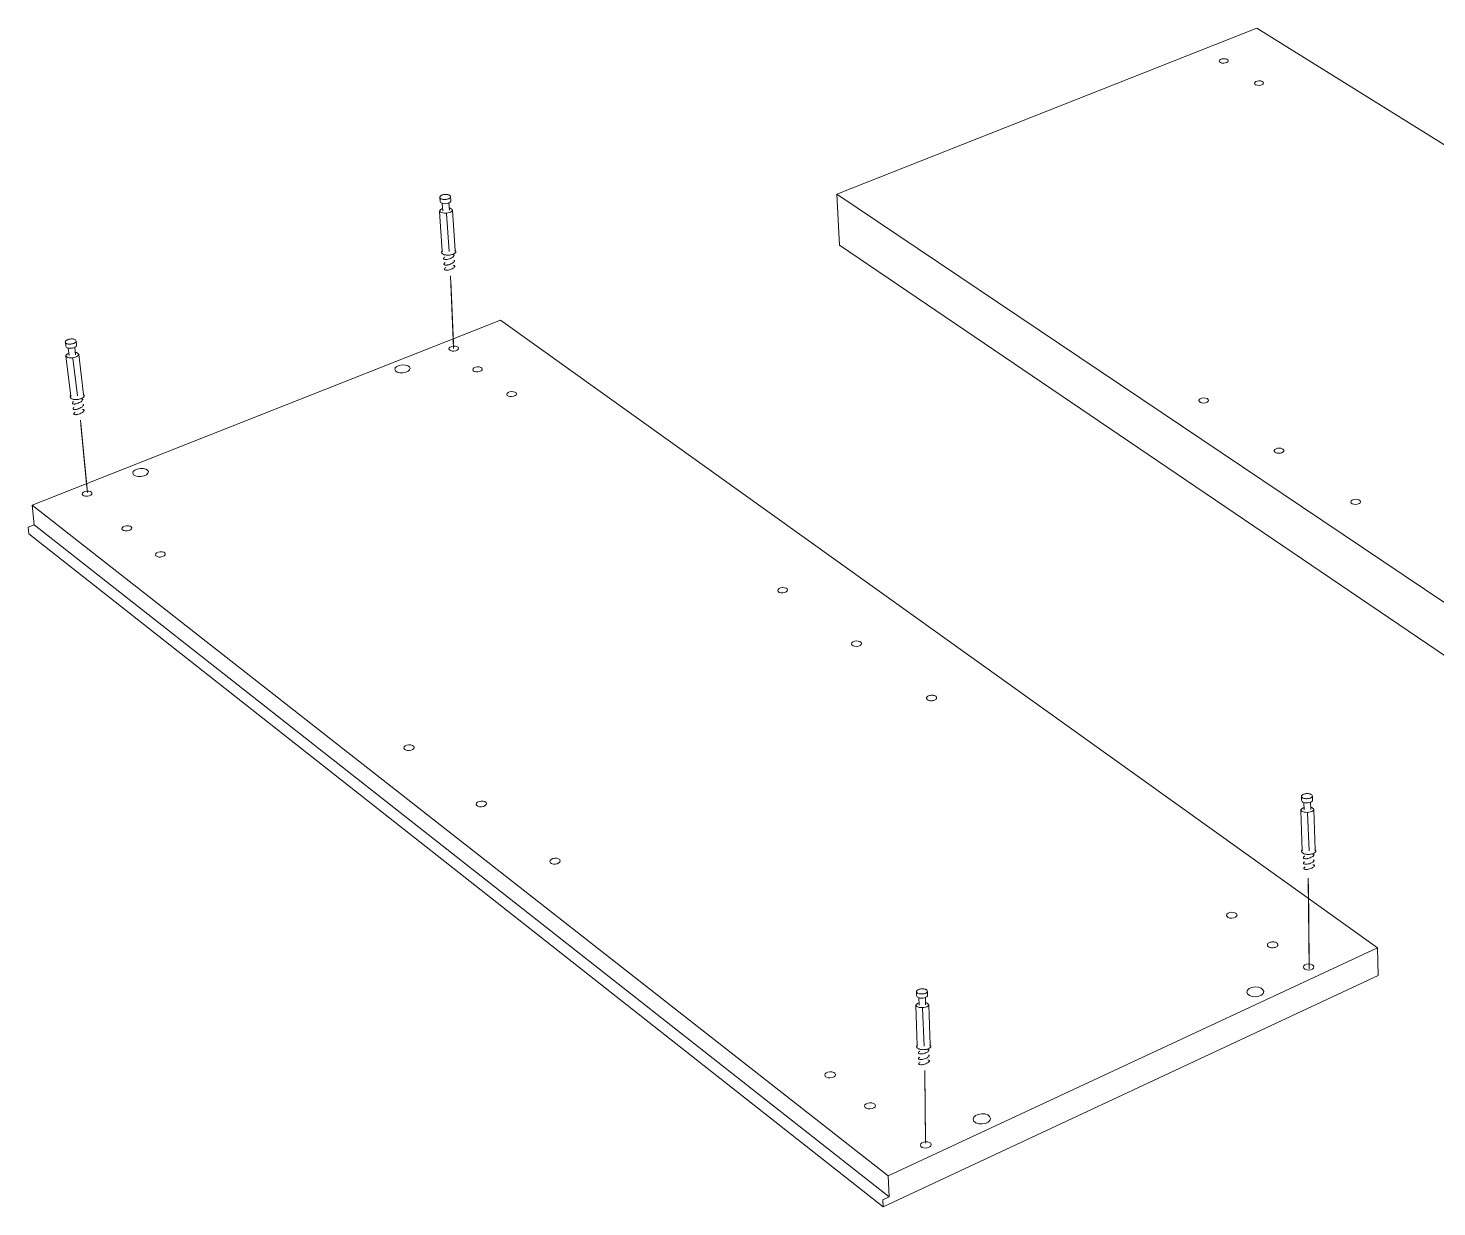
# Model space of a CAD drawing. Header units: metres. Extents: x -0.7 to 7.4, y 0 to 11.2.
# Drawn here: x -0.0292 to 0.0524, y 0.6421 to 0.7104 of the extents above; entities that cross this region are included whole.
import ezdxf

# ---------------------------------------------------------------- set-up
doc = ezdxf.new("R2010")
doc.units = ezdxf.units.M
doc.header["$MEASUREMENT"] = 0
doc.layers.add('PDF4_Geometry_Num_Penna__1', color=255, linetype='Continuous', lineweight=18)
doc.layers.add('PDF4_Geometry_Num_Penna__7', color=7, linetype='Continuous', lineweight=18)

msp = doc.modelspace()

# ---------------------------------------------------------------- linework, layer by layer
at = {"layer": 'PDF4_Geometry_Num_Penna__1', "color": 255, "linetype": 'Continuous', "lineweight": 18, "flags": 128}
for points in [[(-0.004690348910611582, 0.6958050986007376), (-0.004539007243944911, 0.692160904156293)], [(-0.02612262196616713, 0.6874493805451819), (-0.02577266641061158, 0.6838189444340709)], [(0.04499310942272176, 0.6608355074896264), (0.04503967608938841, 0.6562934936007375)], [(0.02277774025605509, 0.6497557452674042), (0.02281513470049953, 0.6461087286007374)]]:
    msp.add_lwpolyline(points, dxfattribs=at)
at = {"layer": 'PDF4_Geometry_Num_Penna__7', "color": 7, "linetype": 'Continuous', "lineweight": 18, "flags": 128}
for points in [[(0.09209458720049951, 0.6792873374896263), (0.04200966775605507, 0.7104390263785153), (0.01767505664494396, 0.7008219513785152)], [(-0.004702449188389363, 0.7006628133229598), (-0.004706682521722702, 0.7006377661007375), (-0.004716913077278262, 0.7006190688785152), (-0.004732788077278258, 0.7006010772118486), (-0.004754307521722703, 0.7005834383229598), (-0.004780765855056035, 0.7005672105451819), (-0.00481251585505604, 0.7005520411007374), (-0.004848146410611587, 0.7005396938785152), (-0.004886246410611588, 0.7005287577674042), (-0.004927168632833807, 0.7005199383229597), (-0.004970913077278256, 0.7005135883229597), (-0.005014304743944919, 0.7005097077674042), (-0.005058401966167143, 0.7005090022118485), (-0.005101088077278258, 0.700510060545182), (-0.005142715855056037, 0.7005139411007375), (-0.005181168632833813, 0.7005206438785152), (-0.005217151966167145, 0.7005294633229597), (-0.005249254743944925, 0.7005407522118486), (-0.005276418632833817, 0.7005538049896264), (-0.00529864363283381, 0.7005689744340708), (-0.005315576966167142, 0.7005852022118485), (-0.005326865855056036, 0.7006024883229597), (-0.005331804743944925, 0.7006208327674042)], [(-0.005187624466167124, 0.7002855880451819), (-0.005159755021722683, 0.6998573158229597)], [(-0.004775932799500462, 0.6998820102674042), (-0.004803449466167129, 0.7003106352674041)], [(0.01782163581161064, 0.6978630277674042), (0.01767488025605508, 0.7008221277674042)], [(0.01767488025605508, 0.7008220219340708), (0.06698051358938839, 0.6676630274896264)], [(-0.005168221688389349, 0.6999846686007375), (-0.005209849466167129, 0.699969499156293), (-0.005242305021722683, 0.699953624156293), (-0.005271232799500458, 0.6999359852674042), (-0.005295927243944907, 0.6999169352674042), (-0.005315682799500456, 0.6998957686007375), (-0.005329441132833795, 0.6998735436007375), (-0.005337202243944901, 0.6998530824896264), (-0.005339671688389344, 0.6998308574896264)], [(-0.004949393632833801, 0.6996972252674042), (-0.004789938077278249, 0.6974867197118486)], [(0.06697349331161062, 0.6645194952674041), (0.01782167108938839, 0.6978629924896264)], [(-0.004702061132833802, 0.6960829463785153), (-0.004527436132833803, 0.6918679574896264)], [(0.04903488442272177, 0.655536503045182), (0.04900666220049955, 0.6571356447118486), (-0.001817326688389342, 0.6935158530451819), (-0.0289515822439449, 0.6828012863785153)], [(-0.02640025807727825, 0.6922989813785153), (-0.02640308029950047, 0.6922735813785152), (-0.02641225252172269, 0.6922545313785152), (-0.02642706918838936, 0.6922358341562931), (-0.02644788307727824, 0.6922171369340708), (-0.02647328307727825, 0.6921991452674041), (-0.02650432752172269, 0.6921829174896263), (-0.02653889974394492, 0.6921681008229598), (-0.02657664696616714, 0.6921554008229597), (-0.0266168636328338, 0.6921441119340708), (-0.02665990252172269, 0.6921352924896264), (-0.02670329418838936, 0.6921292952674042), (-0.02674739141061158, 0.6921257674896264), (-0.02679007752172269, 0.6921250619340708), (-0.02683170529950047, 0.6921268258229597), (-0.02687051085505603, 0.6921314119340708), (-0.02690684696616713, 0.6921381147118486), (-0.02693930252172269, 0.6921476397118487), (-0.02696752474394492, 0.6921589286007375), (-0.02699045529950047, 0.6921726869340709), (-0.02700844696616713, 0.692188209156293), (-0.02702044141061158, 0.6922047897118485), (-0.0270264386328338, 0.6922227813785152)], [(-0.02682810696616713, 0.691596706656293), (-0.02686867641061157, 0.6915787149896263), (-0.02690042641061157, 0.6915614288785152), (-0.02692829585505602, 0.6915420261007375), (-0.02695228474394491, 0.6915219177674041), (-0.02697027641061157, 0.691500045545182), (-0.02698332918838935, 0.6914767622118486), (-0.02698967918838935, 0.6914559483229598), (-0.02699109029950046, 0.6914337233229597)], [(-0.02699003196616713, 0.6914259622118486), (-0.0267173347439449, 0.6891230288785153)], [(-0.02686409029950046, 0.6918962149896264), (-0.02681293752172268, 0.6914700594340708)], [(-0.02659389779950046, 0.6913213283229597), (-0.02631414502172268, 0.6891231699896264)], [(-0.02643052641061157, 0.6915155677674041), (-0.02648167918838935, 0.6919417233229597)], [(-0.0261495036328338, 0.6877262052674041), (-0.02574486752172269, 0.6835270913785153)], [(-0.02895172335505602, 0.6828014274896264), (-0.02884024557727824, 0.681654194156293)], [(0.04900652108938842, 0.6571356799896264), (0.02064318775605508, 0.6439273272118486), (-0.02895172335505603, 0.682801321656293)], [(-0.02884010446616713, 0.681654194156293), (-0.02917982946616713, 0.6815201386007375)], [(-0.02917979418838935, 0.6815200327674042), (-0.02914275252172269, 0.6811365633229597)], [(0.0207058763671662, 0.6427043172118486), (-0.02883999863283379, 0.6816541588785153)], [(-0.0291425761328338, 0.6811364222118486), (0.02036625720049953, 0.6421308416562931), (0.04903474331161062, 0.6555367499896263)], [(0.04473822747827731, 0.6652647383229597), (0.04469624692272176, 0.665249921656293), (0.04466308581161065, 0.6652351049896265), (0.0446334524782773, 0.6652188772118486), (0.04460840525605509, 0.6652005327674042), (0.04458794414494397, 0.665180071656293), (0.04457348025605509, 0.6651581994340708), (0.04456501358938843, 0.6651380911007375), (0.04456183858938841, 0.6651158661007375)], [(0.04522477858938843, 0.6659276430451819), (0.04521983970049954, 0.6659025958229597), (0.04520890358938841, 0.6658842513785153), (0.04519267581161063, 0.6658666124896263), (0.04517009803383287, 0.6658500319340708), (0.04514328692272176, 0.6658345097118485), (0.0451108313671662, 0.6658203986007375), (0.04507555358938841, 0.6658091097118486), (0.04503639525605509, 0.6657992319340709), (0.04499547303383287, 0.6657918236007374), (0.04495172858938841, 0.6657868847118485), (0.04490833692272175, 0.6657844152674042), (0.04486388692272176, 0.6657847680451819), (0.04482155358938842, 0.6657875902674042), (0.04477992581161065, 0.6657925291562931), (0.04474147303383285, 0.6658006430451819), (0.04470619525605509, 0.6658105208229597), (0.04467444525605507, 0.6658225152674041), (0.04464763414494397, 0.6658366263785153), (0.04462576192272175, 0.6658521486007375), (0.04460918136716619, 0.6658690819340708), (0.04459859803383287, 0.6658867208229597), (0.04459436470049953, 0.6659050652674041)], [(0.04472834970049953, 0.6655656577674042), (0.04474246081161064, 0.6651370327674041)], [(0.04512698858938843, 0.6651493799896263), (0.04511287747827732, 0.665578710545182)], [(0.04456219136716621, 0.6651081049896264), (0.04463662747827732, 0.6627903549896264)], [(0.04494798914494397, 0.6649699572118486), (0.04503830025605508, 0.6627555711007375)], [(0.04498898192272176, 0.6611815472118486), (0.04504295692272177, 0.655927980545182)], [(0.02291673470049953, 0.6546112022118485), (0.02291179581161064, 0.6545861549896264), (0.02290085970049953, 0.6545678105451819), (0.02288463192272175, 0.6545498188785153), (0.02286205414494398, 0.6545335911007375), (0.02283524303383287, 0.6545180688785153), (0.02280278747827731, 0.6545039577674041), (0.02276750970049953, 0.6544926688785153), (0.0227283513671662, 0.6544827911007375), (0.02268742914494397, 0.6544753827674042), (0.02264368470049953, 0.6544704438785153), (0.02260029303383287, 0.654467621656293), (0.02255584303383286, 0.6544683272118487), (0.02251350970049953, 0.654470796656293), (0.02247188192272175, 0.6544760883229598), (0.02243342914494398, 0.6544842022118486), (0.02239815136716619, 0.6544940799896264), (0.0223664013671662, 0.6545060744340708), (0.02233959025605508, 0.654520185545182), (0.02231771803383286, 0.6545357077674041), (0.02230113747827731, 0.6545526411007375), (0.02229055414494397, 0.6545702799896264), (0.02228632081161065, 0.6545886244340708)], [(0.02243018358938841, 0.6539482974896264), (0.02238820303383286, 0.6539338336007375), (0.02235504192272176, 0.6539190169340708), (0.02232540858938842, 0.6539024363785153), (0.02230036136716619, 0.6538840919340708), (0.02227990025605509, 0.6538636308229597), (0.0222654363671662, 0.6538417586007376), (0.02225696970049952, 0.6538212974896265), (0.02225379470049953, 0.6537994252674041)], [(0.02242030581161064, 0.6542492169340709), (0.02243441692272175, 0.6538209447118486)], [(0.02281894470049953, 0.653832939156293), (0.02280483358938842, 0.6542622697118486)], [(0.02263994525605508, 0.6536536927674041), (0.0227302563671662, 0.6514396594340708)], [(0.02242559747827731, 0.6512798863785153), (0.02244429470049953, 0.6512728308229597), (0.02248310025605509, 0.6512615419340708), (0.02252366970049953, 0.6512523697118486), (0.02256811970049953, 0.6512456669340708), (0.02261362803383286, 0.6512414336007375), (0.02265984192272175, 0.6512389641562931), (0.02270781970049953, 0.6512393169340708), (0.02275473914494397, 0.6512414336007375), (0.02280165858938842, 0.6512467252674041), (0.02284681414494397, 0.6512537808229597), (0.02289055858938842, 0.6512629530451819), (0.02293077525605508, 0.6512745947118487), (0.02296922803383286, 0.6512880002674042), (0.02300415303383287, 0.6513035224896264), (0.02303519747827731, 0.6513208086007375), (0.02306165581161064, 0.6513395058229597), (0.02308352803383286, 0.6513603197118486), (0.02310081414494397, 0.6513821919340709), (0.0231113974782773, 0.651405828045182), (0.02311598358938842, 0.6514291113785153), (0.02311563081161064, 0.6514421641562931)], [(0.02311668914494398, 0.6514386363785153), (0.02311598358938842, 0.6514580391562931)], [(0.02277467108938841, 0.6500335577674042), (0.02281806275605507, 0.6458150411007374)], [(0.02064318775605508, 0.6439273272118486), (0.02070598220049953, 0.642704246656293), (0.02034685442272174, 0.6425363244340708)], [(0.02034688970049953, 0.6425361833229597), (0.0203662924782773, 0.6421308416562931)]]:
    msp.add_lwpolyline(points, dxfattribs=at)
for points in [[(-0.004688796688389349, 0.7004503352674042), (-0.004702555021722677, 0.7006623547118486, 0.3142265415228523), (-0.00482038279950046, 0.7007837102674042), (-0.004836963355056017, 0.7007890019340708), (-0.004873652243944909, 0.7007978213785152), (-0.004911399466167125, 0.7008038186007375), (-0.004951263355056021, 0.700807699156293), (-0.004992185577278241, 0.7008084047118487), (-0.005032755021722686, 0.7008066408229597), (-0.005073324466167131, 0.7008027602674042), (-0.005112835577278241, 0.7007960574896264), (-0.005150935577278243, 0.7007868852674042), (-0.005187271688389349, 0.700775949156293), (-0.005220785577278238, 0.7007625436007375), (-0.005251830021722683, 0.7007459630451819), (-0.005278641132833789, 0.700726913045182), (-0.005299807799500459, 0.7007071574896264), (-0.005315330021722682, 0.7006866963785152), (-0.005325560577278242, 0.7006651769340708), (-0.005331205021722679, 0.7006433047118485), (-0.005331557799500464, 0.7006228436007375), (-0.005318505021722686, 0.7004101186007374)], [(-0.005338966132833795, 0.6998230963785153), (-0.005192563355056011, 0.697508874156293, 0.004214888218570533), (-0.005189388355056019, 0.6974951158229598, 0.3769007893720586), (-0.005167163355057797, 0.6974753602674308)], [(-0.004446085577278239, 0.6975388602674042, 0.07500000020203074), (-0.004445380021722679, 0.697556499156293), (-0.004592488355056011, 0.6998738963785153, 0.3169924551383578), (-0.004783693910611564, 0.7000093630451834)], [(-0.005194327243944906, 0.6975469741562931, 0.2321619349502709), (-0.00522678279950046, 0.6974651297118486), (-0.005225265855056037, 0.6974458327674041)], [(-0.005110718910611572, 0.6970731936007375, 0.2196671117418427), (-0.005085671688389594, 0.6970463824896257, 0.1131132305442411), (-0.004965808651082886, 0.6970315193152251, 0.03441992629522988), (-0.004900816132834024, 0.6970389741562943, 0.03096754772665996), (-0.004774521688389372, 0.6970717824896264, 0.03459431633927415), (-0.004654224466167032, 0.6971225824896262, 0.04756023865487238), (-0.004571674466167406, 0.6971740880451823, 0.0973575234907823), (-0.004512407799501972, 0.6972400574896273)], [(-0.005089552243944902, 0.6973176686007375), (-0.005070855021722687, 0.6973116713785152), (-0.005031343910611577, 0.6973014408229596), (-0.004990421688389346, 0.6972936797118485), (-0.004945971688389348, 0.6972880352674041), (-0.004900110577278241, 0.6972855658229598), (-0.004853896688389348, 0.6972841547118486), (-0.004806271688389346, 0.6972859186007375), (-0.00475970502172268, 0.6972897991562931), (-0.004712785577278238, 0.6972965019340709), (-0.004667982799500465, 0.6973049686007375), (-0.004624591132833791, 0.697315199156293), (-0.004584727243944906, 0.6973282519340708), (-0.00454627446616713, 0.6973427158229597), (-0.004512055021722681, 0.6973592963785152), (-0.004481716132833796, 0.6973776408229597), (-0.00445561057727824, 0.6973973963785153), (-0.004434443910611569, 0.697418563045182), (-0.004417863355056013, 0.6974411408229597), (-0.004407985577278237, 0.6974651297118486), (-0.004404457799500459, 0.6974884130451819), (-0.004405163355056019, 0.6975173408229597, 0.2074170947488964), (-0.004447496688391675, 0.69759459915629)], [(-0.005000652243944906, 0.6965539047118485, 0.09508842292421177), (-0.005060624466167617, 0.6964882880451823, 0.1642310571397543), (-0.005066974466175982, 0.6964628880451812)], [(-0.005064857799500466, 0.696723238045182, 0.08170678666226644), (-0.004977368910611577, 0.6967073630451814, 0.01528067120094622), (-0.004942796688389346, 0.6967087741562931, 0.0297450574100365), (-0.004880355021722718, 0.6967161824896266, 0.03477267516351754), (-0.004753707799500594, 0.6967493436007378, 0.03201857025025982), (-0.004633410577278363, 0.6967994380451822, 0.04667781670181859), (-0.004551213355055712, 0.6968516491562926, 0.09367791634425285), (-0.004491946688390189, 0.6969169130451824)], [(-0.005039105021722682, 0.696424435267404, 0.08803864065613648), (-0.004951616132833799, 0.696408207489626, 0.01552665014889711), (-0.004917043910611603, 0.6964092658229603, 0.02921014170432667), (-0.004854602243945103, 0.6964170269340719, 0.03293015415364846), (-0.004728307799500522, 0.6964498352674043)], [(-0.004608010577278233, 0.6965009880451819, 0.04765378763181065), (-0.004525460577279095, 0.6965521408229608, 0.09314433695693199), (-0.004466193910611599, 0.6966181102674042, 0.1664867476505487), (-0.004459491132831547, 0.6966438630451821)], [(-0.02637478752172268, 0.6920881261007376), (-0.02640018752172268, 0.6922983816562931, 0.3140397553345034), (-0.02652436529950046, 0.6924133872118486), (-0.02654165141061157, 0.6924179733229597), (-0.02657834029950046, 0.6924250288785152), (-0.02661679307727824, 0.6924289094340708), (-0.02665665696616713, 0.6924303205451818), (-0.02669722641061157, 0.6924289094340708), (-0.02673779585505602, 0.6924250288785152), (-0.02677836529950046, 0.6924183261007375), (-0.02681717085505602, 0.6924098594340707), (-0.02685456529950046, 0.692398570545182), (-0.02689019585505601, 0.6923855177674041), (-0.02692335696616713, 0.6923703483229597), (-0.02695334307727824, 0.692352356656293), (-0.02697909585505602, 0.6923318955451819), (-0.02699920418838935, 0.6923110816562931), (-0.02701366807727824, 0.6922899149896264), (-0.02702248752172268, 0.6922680427674041), (-0.02702707363283379, 0.6922454649896264), (-0.02702636807727824, 0.6922250038785153), (-0.02700132085505602, 0.6920133372118487)], [(-0.02597367918838935, 0.6892115761007375), (-0.02624743474394491, 0.6915176844340708, 0.3151543969492654), (-0.02644569585505593, 0.6916425677674025)], [(-0.02672086252172268, 0.6891607761007374, 0.2311549352661116), (-0.02674908474394491, 0.6890775205451819), (-0.02674668585505602, 0.6890583647118486)], [(-0.02660374029950046, 0.6889378205451819), (-0.02658504307727824, 0.6889328816562931), (-0.02654482641061157, 0.6889244149896264), (-0.02650355141061157, 0.6889191233229597), (-0.02645874863283379, 0.6889163011007374), (-0.02641288752172269, 0.6889159483229597), (-0.02636702641061157, 0.6889173594340708), (-0.02631940141061157, 0.6889219455451819), (-0.0262728347439449, 0.688928295545182), (-0.02622662085505602, 0.6889371149896264), (-0.02618217085505602, 0.6889480511007375), (-0.0261394847439449, 0.6889607511007375), (-0.02610032641061157, 0.6889762733229597), (-0.02606293196616713, 0.6889928538785153), (-0.02602977085505602, 0.6890111983229598), (-0.02600049029950046, 0.6890309538785152), (-0.02597544307727824, 0.689052120545182), (-0.02595533474394491, 0.6890743455451819), (-0.02594016529950046, 0.6890983344340709), (-0.02593134585505602, 0.6891223233229598), (-0.02592887641061157, 0.6891459594340709), (-0.02593134585505602, 0.6891748872118486, 0.212182041767508), (-0.02597791252172132, 0.689248970545184)], [(-0.02646227641061157, 0.6886591261007374, 0.03039938533435435), (-0.0264001875217227, 0.6886697094340709, 0.03014314405410649), (-0.02627600974394491, 0.6887095733229597, 0.03352038784303112), (-0.02615853474394479, 0.6887667233229595, 0.04905747384714701), (-0.02607915974394526, 0.6888228149896268, 0.09191140630575896), (-0.02602342085505472, 0.6888916066562923)], [(-0.02654659029950046, 0.6883458594340708, 0.08419364509242869), (-0.02645839585505599, 0.6883349233229591, 0.01538382100739318), (-0.02642417641061159, 0.6883373927674042, 0.03131260508559289), (-0.0263624402995004, 0.6883490344340705, 0.03328332940415051), (-0.02623755696616716, 0.6883881927674042, 0.03077310994887901), (-0.02612008196616715, 0.6884456955451819, 0.04483645979546474), (-0.02604105974394521, 0.6885014344340712, 0.09396147166402977), (-0.0259853208550547, 0.6885705788785146)], [(-0.02653459585505602, 0.6880855094340708, 0.3025050707230182), (-0.02650583864235343, 0.6880506197884022, 0.08706696776093435), (-0.02641641529950044, 0.6880371788785148)], [(-0.02638219585505602, 0.6880403538785153, 0.03884017345626831), (-0.02632045974394502, 0.6880516427674045, 0.03510569477204946), (-0.02619557641061151, 0.6880915066562929)], [(-0.02607845418838935, 0.688148656656293, 0.0512496996066855), (-0.02599872641061147, 0.6882043955451819, 0.09003272933660504), (-0.02594298752172236, 0.6882731872118484, 0.1504859126497456), (-0.02593804863283587, 0.6882992927674039, 0.2379946987925909), (-0.02596803474394677, 0.6883356288785087, 0.0634404471137653), (-0.02602659585505602, 0.688347270545182)], [(0.04523176358938843, 0.6657152355451819), (0.04522470803383288, 0.6659269022118486, 0.3146740824145733), (0.04511076081161065, 0.666051785545182), (0.04509418025605509, 0.6660577827674042), (0.04505784414494398, 0.6660680133229597), (0.04502044970049953, 0.6660754216562931), (0.04498023303383286, 0.6660800077674042), (0.04493966358938841, 0.6660821244340709), (0.04489909414494397, 0.666081771656293), (0.04485852470049954, 0.666078596656293), (0.04481866081161065, 0.6660736577674041), (0.04478056081161065, 0.6660655438785154), (0.04474387192272176, 0.6660556661007375), (0.04470965247827731, 0.6660429661007374), (0.04467825525605509, 0.6660277966562931), (0.04465073858938843, 0.6660094522118486), (0.04462886636716619, 0.6659904022118486), (0.04461263858938843, 0.665970646656293), (0.04460205525605508, 0.6659498327674042), (0.0445957052560551, 0.6659279605451819), (0.04459464692272175, 0.665907146656293), (0.04460099692272176, 0.6656944216562931)], [(0.04538486914494399, 0.6628150494340709), (0.04531008025605508, 0.6651359744340708, 0.3162624518695393), (0.04512310803383293, 0.6652770855451838)], [(0.04463627470049954, 0.6628284549896264, 0.2353193517748358), (0.04460134970049954, 0.6627480216562931), (0.04460212581161063, 0.6627283013785152)], [(0.04463944970049954, 0.6627765966562931, 0.3789561578726846), (0.0446609691449452, 0.6627564883229402)], [(0.0447336413671662, 0.6625963272118486), (0.04475233858938842, 0.662589271656293), (0.04479114414494397, 0.6625779827674042), (0.04483171358938842, 0.6625688105451819), (0.04487616358938842, 0.6625621077674042), (0.04492167192272176, 0.6625578744340708), (0.04496788581161064, 0.6625550522118486), (0.04501586358938842, 0.6625557577674042), (0.04506278303383287, 0.6625582272118486), (0.04510970247827732, 0.6625628133229597), (0.04515485803383286, 0.6625702216562931), (0.04519860247827732, 0.6625793938785153), (0.04523881914494399, 0.662591035545182), (0.04527727192272176, 0.6626044411007375), (0.04531219692272175, 0.6626199633229597), (0.04534324136716619, 0.6626372494340709), (0.04536969970049953, 0.6626562994340708), (0.04539157192272174, 0.6626767605451819), (0.04540885803383288, 0.6626986327674043), (0.0454194413671662, 0.6627222688785154), (0.04542402747827731, 0.6627455522118486), (0.04542402747827731, 0.6627744799896264, 0.2110438152371444), (0.0453841635893909, 0.6628527966562962)], [(0.04470471358938842, 0.6623525577674042, 0.2218927181393449), (0.04472940803383502, 0.6623246883229648, 0.08729621179486569), (0.04481654414494399, 0.662305991100738, 0.03092968241881953), (0.04485076358938848, 0.6623059911007365, 0.03001037687192858), (0.04491355803383302, 0.662311635545181, 0.03295637991816346), (0.04504091081161067, 0.6623405633229597, 0.03384718113054214), (0.04516297192272165, 0.6623874827674044, 0.04774805693138685), (0.045246580256055, 0.6624365188785155)], [(0.04471529692272177, 0.6620290605451818, 0.2079874676807565), (0.04473999136716379, 0.66200154387851, 0.0847184872519797), (0.04482677470049949, 0.661982846656292)], [(0.04475657192272176, 0.6617016827674042, 0.08888711899557043), (0.0448433552560551, 0.6616829855451825, 0.01546391751140961), (0.04487757470049949, 0.6616829855451829, 0.03797736893248355), (0.04494036914494415, 0.6616889827674032, 0.0325079090636388), (0.0450677219227219, 0.6617175577674037, 0.03611963136316761), (0.04518943025605509, 0.6617644772118486, 0.04979267873599), (0.04527374414494412, 0.6618135133229595, 0.09093655216104929), (0.04533512747827791, 0.6618773661007371, 0.1559856347636582), (0.04534253581160665, 0.6619031188785152)], [(0.04486134692272176, 0.661982846656293, 0.03018146111921971), (0.04492378858938861, 0.6619884911007363, 0.03484128011571423), (0.04505149414494404, 0.6620174188785151, 0.03655262430299411), (0.0451732024782774, 0.6620643383229595, 0.04608409156996375), (0.04525751636716608, 0.6621133744340709, 0.0953381720522304), (0.04531854692272218, 0.6621772272118484)], [(0.02292371970049953, 0.6543987947118486), (0.02291666414494397, 0.6546104613785152, 0.3136203006708025), (0.02280271692272175, 0.6547353447118487), (0.02278613636716619, 0.6547413419340709), (0.02274980025605508, 0.6547519252674042), (0.02271240581161063, 0.6547589808229598), (0.02267218914494397, 0.6547635669340709), (0.02263161970049953, 0.6547656836007375), (0.02259105025605508, 0.6547653308229597), (0.02255048081161064, 0.6547621558229597), (0.02251061692272175, 0.6547572169340709), (0.02247251692272175, 0.654749103045182), (0.02243582803383286, 0.6547395780451819), (0.02240160858938841, 0.6547265252674042), (0.02237021136716619, 0.6547113558229597), (0.02234269470049953, 0.6546933641562931), (0.02232082247827731, 0.6546739613785153), (0.02230459470049952, 0.6546542058229597), (0.02229401136716619, 0.6546333919340709), (0.02228766136716619, 0.6546115197118486), (0.02228660303383286, 0.6545910586007375), (0.02229295303383286, 0.6543779808229597)], [(0.0222541474782773, 0.653791664156293), (0.02232858358938841, 0.6514739141562931, 0.01802908055417132), (0.02233140581161064, 0.651459803045182)], [(0.02307682525605508, 0.6514986086007375), (0.0230020363671662, 0.6538191808229596, 0.3168750239351558), (0.02281506414494398, 0.6539606447118488)], [(0.02232823081161064, 0.651512014156293, 0.2338692197192988), (0.02229330581161064, 0.6514315808229597), (0.02229408192272175, 0.651411860545182)], [(0.02243194747827731, 0.6506847502674041, 0.08479971942948433), (0.0225187308116106, 0.6506664058229588, 0.01530701874048805), (0.02255330303383286, 0.6506664058229595, 0.03438439893572974), (0.02261574470049947, 0.6506720502674046, 0.07115396357115543), (0.02287061144639434, 0.6507495441630738, 0.04608409156806946), (0.02294947247827738, 0.6507969336007374, 0.09120042421591625), (0.02301050303383353, 0.6508607863785149)], [(0.02256953081161064, 0.6503665447118486, 0.03380199065772634), (0.02263232525605498, 0.6503725419340713, 0.03250790905991762), (0.02275967803383276, 0.6504011169340711, 0.03801211936307343), (0.02288138636716618, 0.6504480363785153, 0.04744775801407187), (0.0229657002560554, 0.6504970724896258, 0.08910537914852915), (0.02302708358938997, 0.6505605724896254, 0.152085331591848), (0.02303449192272164, 0.6505870308229598)], [(0.02260551414494397, 0.6509951947118486, 0.03493205772180339), (0.02273286692272169, 0.6510241224896266, 0.03384718113661291), (0.02285492803383294, 0.6510710419340706, 0.0477480569354059), (0.0229385363671668, 0.6511200780451811, 0.09274194528956779), (0.0230002724782778, 0.6511839308229593)]]:
    msp.add_lwpolyline(points, format="xyb", dxfattribs=at)
for points in [[(0.04306662525605508, 0.6858544722118486), (0.04310119747827729, 0.6858357749896263), (0.04314106136716618, 0.6858234277674041), (0.04318515858938842, 0.6858110805451819), (0.04323207803383285, 0.685804730545182), (0.04327829192272176, 0.685801555545182), (0.04332838636716618, 0.685804730545182), (0.04337530581161063, 0.6858110805451819), (0.04342222525605508, 0.6858206055451819), (0.04346279470049953, 0.6858357749896263), (0.04350018914494395, 0.6858544722118486), (0.04352841136716618, 0.6858763444340709), (0.04354957803383285, 0.6858985694340708), (0.04356545303383286, 0.6859236166562931), (0.04357180303383285, 0.6859486638785153), (0.04356898081161063, 0.6859765333229597), (0.04355910303383285, 0.6860012277674041), (0.0435407585893884, 0.6860227472118486), (0.0435125363671662, 0.6860449722118487), (0.04348149192272175, 0.686063316656293), (0.04344092247827731, 0.6860795444340708), (0.04339717803383285, 0.686091891656293), (0.04335061136716619, 0.6860978888785153), (0.04330298636716619, 0.6861007111007374), (0.04325324470049952, 0.6860978888785153), (0.04320703081161064, 0.686091891656293), (0.04316046414494396, 0.6860795444340708), (0.04311954192272174, 0.686066491656293), (0.04308250025605508, 0.6860481472118486), (0.04305427803383285, 0.6860262749896263), (0.04303205303383286, 0.6860012277674041), (0.04301617803383286, 0.6859765333229597), (0.04301018081161062, 0.6859511333229598), (0.04301370858938841, 0.6859264388785152), (0.04302323358938841, 0.685901391656293), (0.04304122525605507, 0.6858763444340709)], [(0.02292590692272176, 0.6715173716562931), (0.0229569513671662, 0.6714954994340708), (0.02299752081161064, 0.6714799772118486), (0.02304161803383287, 0.6714672772118486), (0.02309135970049953, 0.6714612799896263), (0.02314074858938843, 0.6714577522118487), (0.02319049025605508, 0.6714612799896263), (0.02324093747827732, 0.6714672772118486), (0.0232903263671662, 0.6714799772118486), (0.02333442358938842, 0.6714954994340708), (0.02337181803383287, 0.6715138438785152), (0.02340356803383287, 0.6715353633229597), (0.02342826247827731, 0.6715632327674042), (0.02344695970049953, 0.6715886327674041), (0.0234522513671662, 0.6716172077674042), (0.0234522513671662, 0.6716450772118486), (0.02344343192272176, 0.6716732994340708), (0.02342473470049953, 0.6716976411007375), (0.02339933470049953, 0.6717233938785152), (0.02336546803383287, 0.671741385545182), (0.02332560414494397, 0.6717576133229597), (0.02328150692272175, 0.6717696077674041), (0.02323458747827731, 0.6717756049896264), (0.02318167081161064, 0.6717791327674042), (0.02313192914494397, 0.6717791327674042), (0.02308148192272175, 0.6717696077674041), (0.02303491525605509, 0.6717576133229597), (0.02299152358938842, 0.671741385545182), (0.0229506013671662, 0.6717233938785152), (0.02291955692272176, 0.6717011688785153), (0.02289486247827731, 0.6716757688785153), (0.02287898747827731, 0.6716475466562931), (0.02286946247827731, 0.6716196772118486), (0.02286946247827731, 0.6715918077674041), (0.02287898747827731, 0.6715632327674042), (0.02289768470049953, 0.6715392438785153)], [(0.04267938108938842, 0.657204013045182), (0.0427146588671662, 0.6571824936007375), (0.04275734497827731, 0.6571634436007375), (0.04280461720049952, 0.6571518019340709), (0.04285435886716619, 0.6571422769340709), (0.04290727553383285, 0.657138749156293), (0.04296054497827731, 0.6571422769340709), (0.04300993386716619, 0.6571518019340709), (0.04306038108938841, 0.6571634436007375), (0.04310377275605509, 0.6571796713785152), (0.04314434220049952, 0.6572018963785152), (0.04317538664494396, 0.6572258852674042), (0.04320043386716619, 0.6572541074896264), (0.04321595608938841, 0.6572819769340709), (0.04322230608938841, 0.6573133741562931), (0.04322230608938841, 0.6573444186007374), (0.04320995886716619, 0.6573726408229598), (0.0431877338671662, 0.657400863045182), (0.04316021720049952, 0.6574255574896264), (0.04312599775605509, 0.6574474297118487), (0.04308260608938842, 0.6574661269340708), (0.04303568664494397, 0.657478474156293), (0.04298523942272175, 0.6574851769340708), (0.04293232275605508, 0.6574879991562931), (0.04287905331161065, 0.6574851769340708), (0.04282966442272175, 0.657478474156293), (0.04277921720049953, 0.6574661269340708), (0.04273653108938841, 0.6574474297118487), (0.04269525608938842, 0.657429438045182), (0.04266421164494397, 0.6574036852674041), (0.04263951720049951, 0.6573754630451819), (0.04262364220049953, 0.6573444186007374), (0.04261729220049952, 0.6573165491562931), (0.04261729220049952, 0.6572855047118485), (0.04262963942272174, 0.6572576352674041), (0.04265186442272174, 0.6572294130451819)]]:
    msp.add_lwpolyline(points, close=True, dxfattribs=at)
at = {"layer": 'PDF4_Geometry_Num_Penna__7', "color": 7, "linetype": 'Continuous', "lineweight": 18}
for centre, radius, start, end in [((-0.004895460941598003, 0.6969784970772249), 0.0002489566642606376, 127.5588401207811, 147.9554731445267), ((-0.004550791141778141, 0.6972623542886065), 4.498125489662674e-05, 18.6603547460292, 67.49573336248129), ((-0.00486883812299476, 0.6966500333764464), 0.0002574915802170449, 127.8285243095639, 147.6547699366933), ((-0.004578306878919931, 0.6964407681163937), 0.0002574415884927491, 69.31256713822208, 82.61494592584665), ((-0.02606121449517477, 0.6889125888274655), 4.347963537675373e-05, 22.17707820270246, 72.46598302378388), ((-0.02639048392417165, 0.6886093600305269), 0.0002502687589570826, 130.7951446928033, 151.172170472809), ((-0.02650865082475176, 0.6889139004694351), 0.0002582192257473623, 252.7919285165591, 272.6196788664236), ((-0.02634982110155974, 0.6882849020389324), 0.0002543101852323787, 130.6671665427417, 150.8814852646574), ((-0.02632384990800487, 0.688000714277244), 0.0002336180451822968, 129.8556359561325, 151.7578178547179), ((0.04491925835209457, 0.6622502092186641), 0.0002511353721023415, 125.9727395683321, 146.2865195213413), ((0.0449413728869584, 0.661914379148748), 0.0002681818300531089, 126.3745288452946, 145.5458202865694), ((0.04462616908681798, 0.6626652487207418), 0.0002570000972457881, 304.5015750707183, 307.3178710738865), ((0.04519472037840339, 0.66234161615045), 0.0002422294318868493, 67.20699099761248, 81.45668816045304), ((0.04521662367888264, 0.6617037711352659), 0.0002577598611398085, 67.30416556047064, 80.71277891903506), ((0.04476327470065976, 0.6617409854189393), 3.386697432169322e-05, 180.2441567061494, 200.3655362015526), ((0.04493427038551982, 0.6616371037134351), 0.0002359333680596182, 125.1163215107794, 146.8148140621983), ((0.0226271628864394, 0.6506027420912092), 0.0002603800918343432, 125.9549971933233, 145.649821677308), ((0.02251992504841429, 0.6512551863018318), 0.0002658816064836332, 248.2415321343662, 267.5372723317154), ((0.02262261144644571, 0.6503241580943738), 0.000230996755874284, 124.8815589031454, 147.0495766714417), ((0.02288667648945184, 0.6510251753168709), 0.0002422294321377146, 67.20699100647452, 81.45668815443203), ((0.02291336034261646, 0.6504040113791553), 0.0002405344717140295, 66.82160233260791, 81.1953421484898), ((0.02245378854507209, 0.6504246351330778), 3.242461452249851e-05, 179.7916434502929, 200.8180494659587), ((0.02254409119950539, 0.6506180478277658), 0.0002516563187611905, 247.6826194801979, 268.0006484772397)]:
    msp.add_arc(centre, radius, start, end, dxfattribs=at)
for centre, major_axis, ratio in [((0.04008487169072814, 0.7085398855240309), (0.0002630509399563636, 7.742259318654911e-06), 0.4923511173667304), ((0.04213567063599452, 0.7072528977495414), (0.0002644549200940607, 9.630392227455428e-06), 0.4949495149571271), ((-0.004523070011058188, 0.6918677862756256), (0.0002769516227401416, 2.021803342688866e-05), 0.5184229875581913), ((-0.007494778518537127, 0.6906922517687014), (0.0004456842234502939, 3.564960714963484e-05), 0.5101923834856635), ((-0.003144676700453287, 0.6906631568814602), (0.0002770945325984452, 2.423809037821467e-05), 0.5162507119427002), ((-0.001168702998150836, 0.6892325836645621), (0.0002809495441750444, 2.045488921020855e-05), 0.5086076729448206), ((0.038931659538684, 0.6888625585110628), (0.0002782054034922988, 8.800830329724899e-06), 0.5286279401574281), ((-0.0226667310996144, 0.6846915268675112), (0.0004534916901349356, 4.500094424009225e-05), 0.5165956018114273), ((-0.02576531444761166, 0.6834663090042259), (0.0002829569023367583, 3.108072417323804e-05), 0.5265342778706849), ((0.04772691750487509, 0.6829876668242123), (0.0002823242416499505, 5.042463413929e-06), 0.533909764903281), ((-0.02346474509461466, 0.6814504610197336), (0.0002873859113416109, 3.112906059932196e-05), 0.5226316685209458), ((-0.02152132849127042, 0.6799399938720777), (0.0002872484645430711, 2.975619854495016e-05), 0.5288901802836867), ((0.01453424974500277, 0.6778645437902143), (0.0002885265828369427, 1.785969906276108e-05), 0.5326509113333002), ((0.01880902804557661, 0.6747682151669269), (0.0002912302728760725, 1.665162688324617e-05), 0.5385716361501575), ((-0.007113914690296272, 0.6687406980330982), (0.0002968067507303071, 2.507935261519822e-05), 0.5476614915127693), ((-0.002919911241566979, 0.6654818255801381), (0.0002966634678179758, 2.643594346485313e-05), 0.5577975208449822), ((0.001348905627534563, 0.6621644841388576), (0.0002995561192855494, 2.442638364619221e-05), 0.5667507607828355), ((0.04055714658545455, 0.6590259071075447), (0.0003013478097518285, 1.011059632571864e-05), 0.5738974643128223), ((0.04500981199906157, 0.6560295278312054), (0.0003052498388978683, 8.57571497370202e-06), 0.5777293419153532), ((0.04191417003651446, 0.6545919518078499), (0.0004917192376696633, 1.603202762801015e-05), 0.5732904900476242), ((0.01728103350880268, 0.6497816620412674), (0.0003108760712083602, 2.209574645395396e-05), 0.5769861009478036), ((0.01959381122183956, 0.6479842981190914), (0.0003113919700522897, 1.867897617424675e-05), 0.5839935958782012), ((0.02607215728523933, 0.6472297802408101), (0.0004985285098753621, 2.554064348281315e-05), 0.5910735837797443), ((0.0228292547662475, 0.6457229339217883), (0.0003125188163024921, 2.184997499310449e-05), 0.5905971997971363)]:
    msp.add_ellipse(centre, major_axis=major_axis, ratio=ratio, dxfattribs=at)
for centre, major_axis, ratio, start_param, end_param in [((-0.00501064104748531, 0.7004267201637974), (0.0003226170118942823, 1.493182350442712e-05), 0.4987686188975506, 4.055552192616687, 6.332900596869932), ((-0.004968157391226777, 0.6998723114215193), (0.0003662978558551427, 2.311727364634475e-05), 0.4220712802974089, 3.074971518266672, 6.286076632625949), ((-0.02662227301222184, 0.691495250126456), (0.0003646625519976611, 4.326532284659734e-05), 0.4217267106549965, 3.073552424740128, 6.287016989146057), ((-0.02669314820650261, 0.6920440109684449), (0.0003196413847863961, 3.355271739136078e-05), 0.4922112679241004, 4.044204099083372, 6.344057685025289), ((0.04491862419292195, 0.6656920255261403), (0.0003138535054084193, 1.184938558551618e-05), 0.482686081062197, 3.985271673523374, 6.351400625552269), ((0.04493439692985372, 0.6651460628761824), (0.0003668934169511612, 1.173450403479936e-05), 0.4226668188803808, 3.07626613941605, 6.285993699550042), ((0.02262639201151527, 0.6538301502539243), (0.0003669131342332738, 1.149575380932078e-05), 0.4241872426533649, 3.081416457899356, 6.284138044951701), ((0.02261058612265196, 0.6543755194076355), (0.0003138650874879232, 1.185196743147543e-05), 0.4825625808656634, 3.985095643527033, 6.349517874761991)]:
    msp.add_ellipse(centre, major_axis=major_axis, ratio=ratio, start_param=start_param, end_param=end_param, dxfattribs=at)
for points in [[(-0.005317799466167126, 0.7004101186007374), (-0.005308274466167125, 0.7003497936007376), (-0.005268763355056013, 0.7003095769340708), (-0.005201735577278236, 0.7002901741562931)], [(-0.005223960577278242, 0.6974432574896263), (-0.005207380021722685, 0.6973783463785153), (-0.005165046688389345, 0.6973430686007374), (-0.005089552243944903, 0.6973176686007373)], [(-0.005106485577278234, 0.697110588045182), (-0.005096986744910094, 0.697110588045182), (-0.005122421433087398, 0.6970844824896267), (-0.005113188355056018, 0.6970844824896267)], [(-0.005113188355056016, 0.6970844824896264), (-0.005109307799500458, 0.6970844824896264), (-0.005114518443558735, 0.6970731936007376), (-0.005110718910611572, 0.6970731936007376)], [(-0.005037341132833799, 0.6971839658229597), (-0.005033349907891081, 0.6971839658229597), (-0.005052232824892841, 0.697175851934071), (-0.005047218910611575, 0.697175851934071)], [(-0.004533574466167126, 0.6973039102674041), (-0.004552271688389352, 0.6973113186007376), (-0.004572027243944902, 0.697315551934071), (-0.004592135577278236, 0.697318726934071)], [(-0.004512407799500456, 0.6972400574896264), (-0.00450350409093409, 0.6972400574896264), (-0.004514905421155909, 0.6972654574896269), (-0.004506057799500459, 0.6972654574896269)], [(-0.004506057799500459, 0.6972654574896264), (-0.004501824466167133, 0.6972654574896264), (-0.004511857574296778, 0.6972767463785152), (-0.004508174466167128, 0.6972767463785152)], [(-0.004466193910611574, 0.6975205158229597), (-0.00445561057727824, 0.6975212213785154), (-0.004447849466167123, 0.6975286297118487), (-0.004446085577278239, 0.6975388602674042)], [(-0.00508637724394491, 0.6967877963785153), (-0.005077056964548641, 0.6967877963785153), (-0.005102252243944862, 0.6967616908229597), (-0.005092727243944908, 0.6967616908229597)], [(-0.005092727243944906, 0.6967616908229597), (-0.005089199466167338, 0.6967616908229597), (-0.005094386957524418, 0.696750401934071), (-0.005090257799500461, 0.696750401934071)], [(-0.005090257799500462, 0.6967504019340709), (-0.005085671688389351, 0.6967384074896265), (-0.00507685224394491, 0.6967285297118486), (-0.005064857799500466, 0.6967232380451822)], [(-0.005066974466167123, 0.696462888045182), (-0.005063093910611455, 0.696462888045182), (-0.005068540907629687, 0.6964515991562934), (-0.005064857799500465, 0.6964515991562934)], [(-0.005064857799500466, 0.6964515991562931), (-0.005060624466167127, 0.6964388991562931), (-0.005051099466167126, 0.6964293741562931), (-0.005038752243944906, 0.6964244352674042)], [(-0.004990068910611572, 0.6965620186007375), (-0.004985270614070973, 0.6965620186007375), (-0.005004643468887395, 0.696553904711849), (-0.005000652243944906, 0.696553904711849)], [(-0.004976663355056019, 0.6964092658229597), (-0.0049745466883893, 0.6964092658229597), (-0.004978541739849517, 0.6964029158229597), (-0.004976310577278231, 0.6964029158229597)], [(-0.00472830779950046, 0.6964498352674041), (-0.00468738557727824, 0.6964639463785153), (-0.004646110577278236, 0.6964805269340707), (-0.004608010577278235, 0.6965009880451818)], [(-0.004487007799500458, 0.6969539547118486), (-0.004491593910611572, 0.6969666547118487), (-0.004500413355056011, 0.6969765324896264), (-0.004512760577278238, 0.6969811186007373)], [(-0.004491946688389346, 0.6969169130451819), (-0.004482447856021022, 0.6969169130451819), (-0.004494443229560991, 0.6969430186007375), (-0.004485243910611573, 0.6969430186007375)], [(-0.004485243910611575, 0.6969430186007375), (-0.004481347352697176, 0.6969430186007375), (-0.004490202338146433, 0.6969539547118486), (-0.004487007799500457, 0.6969539547118486)], [(-0.004461607799500461, 0.6966551519340709), (-0.004465841132833789, 0.6966674991562932), (-0.00447466057727824, 0.6966773769340708), (-0.004487360577278231, 0.696681610267404)], [(-0.004459491132833792, 0.696643863045182), (-0.004455594574919394, 0.696643863045182), (-0.004465971419621222, 0.696655151934071), (-0.004461607799500461, 0.696655151934071)], [(-0.02700061529950046, 0.6920133372118487), (-0.02698791529950046, 0.6919537177674042), (-0.02694628752172268, 0.6919152649896263), (-0.02687820141061158, 0.6918997427674042)], [(-0.02674520418838935, 0.6890560011007375), (-0.02672509585505602, 0.6889921483229597), (-0.02668064585505602, 0.6889589872118486), (-0.02660374029950046, 0.6889378205451817)], [(-0.0267173347439449, 0.6891230288785153), (-0.02671262810134431, 0.6891230288785153), (-0.02671859071036677, 0.6891092705451819), (-0.02671345418838935, 0.6891092705451819)], [(-0.02671239585505602, 0.6891060955451819), (-0.02670202034934168, 0.6891060955451819), (-0.02670014891741277, 0.6890912788785153), (-0.02669017085505602, 0.6890912788785153)], [(-0.02604811529950046, 0.6889540483229597), (-0.02606716529950046, 0.6889607511007375), (-0.0260872736328338, 0.6889642788785153), (-0.02610738196616713, 0.6889660427674043)], [(-0.02602342085505602, 0.688891606656293), (-0.02601379189563293, 0.688891606656293), (-0.02602741358611415, 0.6889177122118487), (-0.02601848196616713, 0.6889177122118487)], [(-0.02601848196616713, 0.6889177122118486), (-0.0260142486328338, 0.6889177122118486), (-0.026024973696139, 0.6889290011007374), (-0.02602095141061157, 0.6889290011007374)], [(-0.02599237641061157, 0.6891741816562931), (-0.02598214585505602, 0.6891755927674041), (-0.02597473752172268, 0.6891833538785153), (-0.02597332641061156, 0.6891939372118486)], [(-0.0259729736328338, 0.6891974649896263), (-0.02596837397335892, 0.6891974649896263), (-0.02597838583098972, 0.6892115761007377), (-0.02597367918838934, 0.6892115761007377)], [(-0.02660973752172268, 0.6887300344340708), (-0.02660058567469542, 0.6887300344340708), (-0.02662401669778637, 0.6887035761007373), (-0.02661467641061158, 0.6887035761007373)], [(-0.02661467641061157, 0.6887035761007375), (-0.02661114863283367, 0.6887035761007375), (-0.02661565372133662, 0.6886926399896263), (-0.02661185418838935, 0.6886926399896263)], [(-0.02661185418838935, 0.6886926399896264), (-0.02660726807727824, 0.6886806455451819), (-0.02659739029950046, 0.6886714733229599), (-0.02658504307727824, 0.6886672399896268)], [(-0.02657199029950046, 0.6884086538785152), (-0.02656331311348777, 0.6884086538785152), (-0.02658612750655084, 0.6883825483229599), (-0.02657657641061157, 0.6883825483229599)], [(-0.02657657641061157, 0.6883825483229596), (-0.026573048632834, 0.6883825483229596), (-0.02657766404071882, 0.6883716122118488), (-0.02657340141061157, 0.6883716122118488)], [(-0.02657340141061157, 0.6883716122118486), (-0.02656881529950045, 0.6883592649896263), (-0.02655893752172268, 0.6883504455451817), (-0.02654659029950046, 0.6883458594340705)], [(-0.02654412085505602, 0.688807292767404), (-0.02654037077583872, 0.688807292767404), (-0.02655851639271245, 0.6887988261007373), (-0.02655399863283379, 0.6887988261007373)], [(-0.02652965696616713, 0.6881112622118486), (-0.02652064213057225, 0.6881112622118486), (-0.0265434785725318, 0.688085509434071), (-0.02653459585505602, 0.688085509434071)], [(-0.0264968486328338, 0.6886559511007374), (-0.02648520696616713, 0.6886563038785154), (-0.02647321252172269, 0.6886577149896266), (-0.02646227641061158, 0.6886591261007377)], [(-0.02646333474394491, 0.6881888733229596), (-0.02645853644740437, 0.6881888733229596), (-0.02647781330647687, 0.6881800538785151), (-0.02647356529950045, 0.6881800538785151)], [(-0.02644146252172268, 0.6880371788785152), (-0.02643934585505596, 0.6880371788785152), (-0.02644395392931704, 0.6880301233229598), (-0.02644110974394491, 0.6880301233229598)], [(-0.02641641529950046, 0.6880371788785152), (-0.02640512641061157, 0.6880382372118485), (-0.0263934847439449, 0.6880392955451821), (-0.02638219585505601, 0.6880403538785157)], [(-0.02619557641061157, 0.688091506656293), (-0.02615571252172268, 0.6881077344340707), (-0.0261158486328338, 0.6881260788785152), (-0.02607845418838935, 0.688148656656293)], [(-0.0259824986328338, 0.688607620545182), (-0.02598743752172269, 0.6886199677674043), (-0.02599731529950046, 0.6886294927674043), (-0.02601001529950046, 0.6886333733229599)], [(-0.02598532085505601, 0.6885705788785152), (-0.02597616900802865, 0.6885705788785152), (-0.02598966210059855, 0.688596684434071), (-0.02598038196616714, 0.688596684434071)], [(-0.02598038196616713, 0.6885966844340708), (-0.02597648540825273, 0.6885966844340708), (-0.0259856931714799, 0.6886076205451821), (-0.02598249863283381, 0.6886076205451821)], [(-0.02593804863283379, 0.6882992927674041), (-0.02593416807727835, 0.6882992927674041), (-0.02594533318019891, 0.6883105816562932), (-0.02594087085505602, 0.6883105816562932)], [(0.04460170247827731, 0.6656944216562931), (0.04460946358938842, 0.6656337438785153), (0.04464756358938841, 0.6655921161007375), (0.04471423858938842, 0.6655709494340707)], [(0.04460311358938843, 0.662725796656293), (0.04461757747827731, 0.662660885545182), (0.04465885247827731, 0.662624196656293), (0.04473364136716621, 0.6625963272118489)], [(0.04463662747827732, 0.6627903549896264), (0.04464126754549291, 0.6627903549896264), (0.04463474305789913, 0.6627765966562931), (0.04463944970049952, 0.6627765966562931)], [(0.04536299692272177, 0.6627794188785152), (0.04537393303383287, 0.6627794188785152), (0.0453813413671662, 0.6627868272118487), (0.04538381081161063, 0.6627970577674042)], [(0.04538451636716621, 0.662800585545182), (0.04538915643438182, 0.662800585545182), (0.04538022907772849, 0.6628150494340707), (0.04538486914494398, 0.6628150494340707)], [(0.04471035803383288, 0.6623895994340708), (0.04471955735278246, 0.6623895994340708), (0.04469371662246793, 0.6623638466562932), (0.04470294970049953, 0.6623638466562932)], [(0.04470294970049953, 0.6623638466562931), (0.04470684625841403, 0.6623638466562931), (0.04470103048125921, 0.6623525577674045), (0.04470471358938843, 0.6623525577674045)], [(0.04472023581161065, 0.6620661022118486), (0.04472943513056021, 0.6620661022118486), (0.04470436081161067, 0.6620407022118486), (0.04471353303383285, 0.6620407022118486)], [(0.04471353303383287, 0.6620407022118486), (0.04471742959174727, 0.6620407022118486), (0.04471083459757889, 0.6620290605451816), (0.04471529692272178, 0.6620290605451816)], [(0.04482677470049953, 0.661982846656293), (0.0448384163671662, 0.6619821411007376), (0.04485005803383287, 0.6619824938785154), (0.04486134692272176, 0.661982846656293)], [(0.0452465802560551, 0.6624365188785153), (0.04527127470049954, 0.6624538049896264), (0.04529173581161065, 0.6624760299896264), (0.04530831636716619, 0.6625003716562932)], [(0.04531396081161065, 0.662537060545182), (0.04531008025605508, 0.662549760545182), (0.04530090803383287, 0.6625596383229596), (0.04528856081161062, 0.6625649299896261)], [(0.04532454414494397, 0.6622139161007375), (0.04532066358938843, 0.6622266161007375), (0.04531184414494398, 0.6622368466562932), (0.04529949692272176, 0.6622417855451823)], [(0.04530831636716621, 0.662500371656293), (0.04531751568611578, 0.662500371656293), (0.04530617260377212, 0.6625261244340708), (0.04531537192272176, 0.6625261244340708)], [(0.04531537192272177, 0.6625261244340709), (0.04531891729551012, 0.6625261244340709), (0.04531036317006483, 0.6625370605451818), (0.04531396081161065, 0.6625370605451818)], [(0.04534077192272175, 0.6619144077674042), (0.04533689136716621, 0.6619264022118486), (0.04532842470049954, 0.6619369855451818), (0.04531607747827734, 0.6619415716562926)], [(0.04531854692272176, 0.6621772272118486), (0.04532774624167132, 0.6621772272118486), (0.04531640315932779, 0.6622026272118487), (0.04532560247827732, 0.6622026272118487)], [(0.04532560247827731, 0.6622026272118486), (0.04532948303383287, 0.6622026272118486), (0.04532134960629809, 0.6622139161007373), (0.04532454414494395, 0.6622139161007373)], [(0.04534253581161064, 0.6619031188785153), (0.04534608118439921, 0.6619031188785153), (0.04533674963719397, 0.6619144077674046), (0.04534077192272173, 0.6619144077674046)], [(0.04473681636716621, 0.6617662411007375), (0.04474592049474052, 0.6617662411007375), (0.0447205885893887, 0.6617408411007378), (0.04472940803383289, 0.6617408411007378)], [(0.04473152470049953, 0.6617291994340708), (0.04473505247827732, 0.6617168522118486), (0.04474422470049953, 0.6617069744340707), (0.04475692470049954, 0.6617013299896262)], [(0.04480948858938842, 0.6618378549896264), (0.04481438953490694, 0.6618378549896264), (0.04479430447130096, 0.6618300938785153), (0.04479855247827733, 0.6618300938785153)], [(0.0448179552560551, 0.6616847494340707), (0.04482007192272171, 0.6616847494340707), (0.04481573977284421, 0.6616776938785155), (0.04481830803383286, 0.6616776938785155)], [(0.02229365858938841, 0.6543779808229597), (0.02230141970049953, 0.6543173030451819), (0.02233951970049954, 0.6542756752674042), (0.02240619470049953, 0.6542545086007375)], [(0.02229506970049952, 0.6514097086007374), (0.02230953358938841, 0.6513444447118486), (0.02235080858938842, 0.6513077558229597), (0.02242559747827731, 0.6512798863785155)], [(0.02233211136716619, 0.6514562752674041), (0.02234179831348644, 0.6514562752674041), (0.02234304118068163, 0.6514400474896269), (0.02235292525605509, 0.6514400474896269)], [(0.02305495303383286, 0.6514629780451819), (0.02306588914494397, 0.6514629780451819), (0.0230732974782773, 0.6514703863785154), (0.02307576692272174, 0.651480616934071)], [(0.0230764724782773, 0.6514841447118487), (0.0230811125454929, 0.6514841447118487), (0.02307218518883948, 0.6514986086007375), (0.02307682525605508, 0.6514986086007375)], [(0.02311457247827731, 0.6514615669340708), (0.0231131613671662, 0.6514908474896264), (0.02309869747827731, 0.6515176586007375), (0.02307611970049953, 0.6515363558229599)], [(0.02240231414494397, 0.6510731586007374), (0.02241151346389354, 0.6510731586007374), (0.02238532219567282, 0.6510474058229597), (0.02239490581161064, 0.6510474058229597)], [(0.02239490581161064, 0.6510474058229597), (0.02239880236952504, 0.6510474058229597), (0.02239230608037908, 0.6510357641562932), (0.02239666970049952, 0.6510357641562932)], [(0.02239666970049952, 0.651035764156293), (0.0224001974782773, 0.651023416934071), (0.02240936970049953, 0.6510135391562931), (0.02242136414494397, 0.6510082474896264)], [(0.02241219192272174, 0.6507496613785153), (0.02242139124167131, 0.6507496613785153), (0.02239666970049956, 0.6507242613785155), (0.02240548914494398, 0.6507242613785155)], [(0.0224636974782773, 0.6511366586007376), (0.02243900303383286, 0.6511193724896265), (0.02241889470049952, 0.6510975002674041), (0.02240231414494397, 0.6510731586007374)], [(0.02240548914494397, 0.6507242613785152), (0.02240938570285837, 0.6507242613785152), (0.02240279070869019, 0.6507126197118485), (0.02240725303383287, 0.6507126197118485)], [(0.02240725303383286, 0.6507126197118486), (0.02241113358938841, 0.6507002724896263), (0.02242030581161063, 0.6506903947118486), (0.0224319474782773, 0.6506847502674044)], [(0.02247392803383286, 0.6511444197118487), (0.02247795031936033, 0.6511444197118487), (0.02245917971839866, 0.6511366586007374), (0.0224636974782773, 0.6511366586007374)], [(0.02250144470049953, 0.650521414156293), (0.02250653253396603, 0.650521414156293), (0.02248626058241191, 0.6505136530451817), (0.02249050858938842, 0.6505136530451817)], [(0.02250850025605508, 0.6509895502674041), (0.02251978914494396, 0.6509888447118486), (0.02253178358938841, 0.6509891974896262), (0.02254271970049953, 0.6509895502674039)], [(0.02254271970049953, 0.6509895502674041), (0.02256423914494398, 0.6509906086007375), (0.02258470025605509, 0.6509920197118486), (0.02260551414494396, 0.6509951947118486)], [(0.02300591692272175, 0.6512206197118486), (0.0230020363671662, 0.6512333197118486), (0.02299286414494398, 0.6512431974896262), (0.02298051692272176, 0.651248489156293)], [(0.02301650025605509, 0.6508974752674042), (0.02301261970049953, 0.650910528045182), (0.02300380025605508, 0.6509204058229596), (0.02299145303383286, 0.6509253447118485)], [(0.0230002724782773, 0.6511839308229598), (0.02300917618684348, 0.6511839308229598), (0.02299812871488321, 0.6512096836007375), (0.02300732803383285, 0.6512096836007375)], [(0.02300732803383286, 0.6512096836007375), (0.02301087340662143, 0.6512096836007375), (0.02300231928117581, 0.651220619711849), (0.02300591692272174, 0.651220619711849)], [(0.02303272803383286, 0.6505979669340708), (0.0230288474782773, 0.6506099613785152), (0.02302038081161063, 0.6506205447118486), (0.02300803358938841, 0.6506251308229595)], [(0.02301050303383286, 0.6508607863785153), (0.02301940674239923, 0.6508607863785153), (0.0230083592704389, 0.6508861863785155), (0.02301755858938842, 0.6508861863785155)], [(0.02301755858938842, 0.6508861863785153), (0.02302143914494409, 0.6508861863785153), (0.02301295488326674, 0.6508974752674039), (0.02301650025605509, 0.6508974752674039)], [(0.02303449192272175, 0.6505870308229597), (0.02303768646136762, 0.6505870308229597), (0.02302870574830542, 0.6505979669340706), (0.02303272803383286, 0.6505979669340706)], [(0.0224287724782773, 0.6504498002674041), (0.02243816591118484, 0.6504498002674041), (0.02241289747827743, 0.6504247530451821), (0.02242136414494397, 0.6504247530451821)], [(0.02242348081161064, 0.6504131113785153), (0.02242700858938841, 0.6504004113785152), (0.02243618081161063, 0.6503905336007375), (0.02244888081161064, 0.6503852419340711)], [(0.02250991136716619, 0.6503683086007375), (0.02251167525605503, 0.6503683086007375), (0.02250769588395499, 0.6503616058229593), (0.02251026414494396, 0.6503616058229593)], [(0.02253531136716619, 0.6503665447118486), (0.02254660025605508, 0.6503665447118486), (0.02255824192272175, 0.6503661919340707), (0.02256953081161063, 0.6503665447118485)]]:
    msp.add_open_spline(points, degree=3, dxfattribs=at)

doc.saveas('drawing.dxf')
